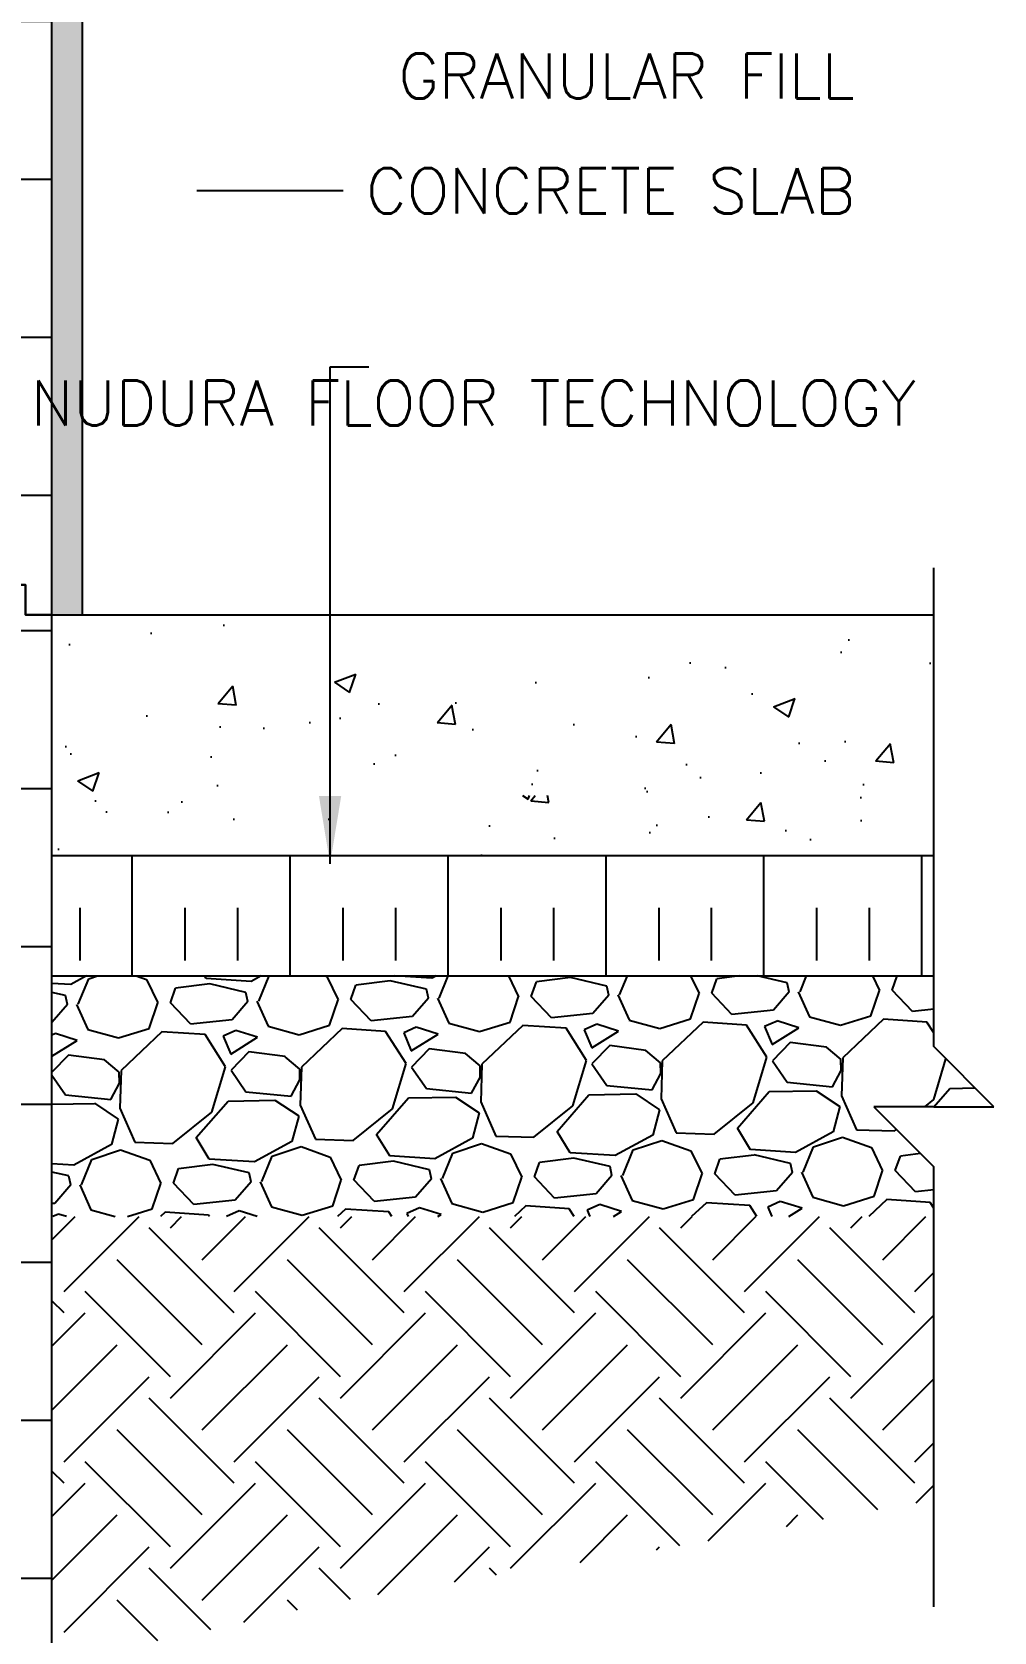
# Model space of a CAD drawing. Header units: inches. Extents: x -59.6 to -9.3, y 6.2 to 74.9.
# Drawn here: x -25.29 to -9.3, y 20.98 to 47.57 of the extents above; entities that cross this region are included whole.
import ezdxf
from ezdxf.enums import TextEntityAlignment as Align

# ---------------------------------------------------------------- set-up
doc = ezdxf.new("R2010")
doc.units = ezdxf.units.IN
doc.header["$LTSCALE"] = 2
doc.header["$MEASUREMENT"] = 0
doc.linetypes.add('DASHEDX2', pattern=[1.5, 1, -0.5])
for name, color, linetype in [('HATCH', 12, 'Continuous'), ('line25', 2, 'Continuous'), ('LINE50', 5, 'Continuous'), ('LINE9', 9, 'Continuous'), ('TEXT', 4, 'Continuous')]:
    doc.layers.add(name, color=color, linetype=linetype)
doc.styles.add('DIM', font='romans.shx', dxfattribs={"width": 0.7})
doc.styles.add('ROMANS', font='romans.shx', dxfattribs={"height": 1.125})
doc.dimstyles.new('ext_12', dxfattribs={"dimscale": 12, "dimtxt": 0.09375, "dimasz": 0.09375, "dimexe": 0.09375, "dimexo": 0.0625, "dimgap": 0.0625, "dimtad": 1, "dimdec": 1, "dimzin": 3, "dimdsep": 46, "dimlunit": 4, "dimtxsty": 'DIM', "dimcen": 0.09, "dimdle": 0.09375, "dimclrt": 4, "dimadec": 0, "dimazin": 0, "dimtfac": 1, "dimtdec": 1, "dimtmove": 2, "dimatfit": 3, "dimfxl": 1, "dimfrac": 2, "dimtolj": 1, "dimtzin": 0, "dimarcsym": 0})

msp = doc.modelspace()

# ---------------------------------------------------------------- hatches: boundary and pattern name
h = msp.add_hatch()
h.set_pattern_fill('AR-CONC', color=12, scale=0.02, style=0)
h.set_pattern_definition([(50, (-1264.601, -69.183), (3.6436934, -0.318782), [0.381, -4.191]), (355, (-1264.601, -69.183), (-0.704857, 3.821133), [0.3048, -3.3528]), (100.451, (-1264.2972, -69.2095), (2.93885, 3.502334), [0.3238, -3.5618]), (46.1842, (-1264.601, -68.167), (5.421581, -0.840847), [0.5715, -6.2865]), (96.6356, (-1264.149, -68.237), (4.748085, 4.948511), [0.4857, -5.3427]), (351.184, (-1264.601, -68.167), (4.748092, 4.948502), [0.4572, -5.0292]), (21, (-1264.093, -68.421), (3.0322976, -2.0453104), [0.381, -4.191]), (326, (-1264.093, -68.421), (1.236041, 3.683759), [0.3048, -3.3528]), (71.4514, (-1263.8402, -68.5913), (4.26833, 1.638457), [0.3238, -3.5618]), (37.5, (-1264.6009, -69.1829), (0.061772, 1.6911008), [0, -3.31216, 0, -3.4036, 0, -3.3655]), (7.5, (-1264.6009, -69.1829), (1.3363933, 2.0036115), [0, -1.94056, 0, -3.23596, 0, -1.2827]), (327.5, (-1265.7337, -69.1829), (2.7118119, -0.1145749), [0, -1.27, 0, -3.9624, 0, -5.2578]), (317.5, (-1266.2417, -69.183), (2.9625836, 0.50853), [0, -1.651, 0, -2.63144, 0, -3.7338])])
h.paths.add_polyline_path([(-23.626, 37.882), (-23.626, 35.14), (-23.626, 34.882), (-10.299, 34.882), (-10.299, 37.882)])
h.paths.add_polyline_path([(-23.626, 37.882), (-24.959, 37.882), (-24.959, 34.882), (-23.626, 34.882), (-23.626, 35.14)])
h = msp.add_hatch()
h.set_pattern_fill('AR-CONC', color=12, scale=0.5, style=0)
h.paths.add_polyline_path([(-23.626, 34.882), (-24.959, 34.882), (-24.959, 33.882), (-23.626, 33.882)])
h = msp.add_hatch()
h.set_pattern_fill('AR-CONC', color=12, scale=0.5, style=0)
h.paths.add_polyline_path([(-10.299, 33.882), (-10.299, 34.882), (-23.626, 34.882), (-23.626, 33.882)])
at = {"layer": 'HATCH'}
h = msp.add_hatch(dxfattribs=at)
h.set_pattern_fill('AR-SAND', color=256, scale=0.25, style=0)
h.paths.add_polyline_path([(-24.459, 73.882), (-24.959, 73.882), (-24.959, 55.882), (-24.959, 37.882), (-24.459, 37.882)])
h = msp.add_hatch(dxfattribs=at)
h.set_pattern_fill('INSUL', color=256, scale=7, style=0)
h.set_pattern_definition([(180, (2898.5772, -359.1271), (0, 2.625), []), (180, (2898.5772, -358.2521), (0, 2.625), [0.875, -0.875]), (180, (2898.5772, -357.3771), (0, 2.625), [0.875, -0.875])])
h.paths.add_polyline_path([(-24.959, 37.882), (-25.397, 37.882), (-25.397, 38.382), (-26.897, 38.382), (-26.897, 37.882), (-27.584, 37.882), (-27.584, 55.882), (-26.897, 55.882), (-26.897, 56.382), (-25.397, 56.382), (-25.397, 55.882), (-24.959, 55.882)])
h = msp.add_hatch(dxfattribs=at)
h.set_pattern_fill('INSUL', color=256, scale=7, style=0)
h.set_pattern_definition([(180, (2898.5772, -377.1271), (0, 2.625), []), (180, (2898.5772, -376.2521), (0, 2.625), [0.875, -0.875]), (180, (2898.5772, -375.3771), (0, 2.625), [0.875, -0.875])])
h.paths.add_polyline_path([(-24.959, 19.882), (-25.397, 19.882), (-25.397, 20.382), (-26.897, 20.382), (-26.897, 19.882), (-27.584, 19.882), (-27.584, 37.882), (-26.897, 37.882), (-26.897, 38.382), (-25.397, 38.382), (-25.397, 37.882), (-24.959, 37.882)])
h = msp.add_hatch(dxfattribs=at)
h.set_pattern_fill('INSUL', color=256, scale=7, angle=90, style=0)
h.set_pattern_definition([(270, (-4e-15, 62.7647), (-2.625, -2e-16), []), (270, (-0.875, 62.7647), (-2.625, -2e-16), [0.875, -0.875]), (270, (-1.75, 62.7647), (-2.625, -2e-16), [0.875, -0.875])])
h.paths.add_polyline_path([(-10.299, 33.882), (-10.299, 31.882), (-24.959, 31.882), (-24.959, 33.882)])

# ---------------------------------------------------------------- linework, layer by layer
for p, q in [((-24.646, 31.739), (-24.959, 31.758)), ((-24.383, 31.882), (-24.646, 31.739)), ((-24.521, 31.411), (-24.348, 31.834)), ((-24.348, 31.834), (-24.202, 31.882)), ((-23.561, 31.882), (-23.388, 31.821)), ((-23.388, 31.821), (-23.201, 31.434)), ((-22.991, 31.438), (-22.905, 31.679)), ((-22.336, 31.749), (-22.905, 31.679)), ((-22.397, 31.838), (-22.424, 31.882)), ((-21.647, 31.791), (-22.398, 31.838)), ((-21.734, 31.61), (-22.336, 31.749)), ((-21.479, 31.882), (-21.647, 31.791)), ((-21.521, 31.463), (-21.35, 31.882)), ((-20.415, 31.882), (-20.388, 31.873)), ((-20.388, 31.873), (-20.201, 31.486)), ((-19.991, 31.49), (-19.905, 31.731)), ((-19.336, 31.801), (-19.905, 31.731)), ((-18.734, 31.662), (-19.337, 31.801)), ((-18.647, 31.844), (-19.267, 31.882)), ((-18.701, 31.512), (-18.734, 31.662)), ((-18.576, 31.882), (-18.647, 31.843)), ((-18.522, 31.515), (-18.372, 31.882)), ((-17.368, 31.882), (-17.202, 31.538)), ((-16.992, 31.542), (-16.906, 31.784)), ((-16.337, 31.854), (-16.906, 31.784)), ((-15.735, 31.714), (-16.337, 31.854)), ((-15.702, 31.565), (-15.734, 31.714)), ((-15.522, 31.568), (-15.394, 31.882)), ((-14.343, 31.882), (-14.202, 31.591)), ((-13.992, 31.595), (-13.906, 31.836)), ((-13.529, 31.882), (-13.906, 31.836)), ((-12.735, 31.767), (-13.235, 31.882)), ((-12.702, 31.617), (-12.735, 31.766)), ((-12.522, 31.62), (-12.415, 31.882)), ((-11.318, 31.882), (-11.203, 31.643)), ((-10.993, 31.647), (-10.909, 31.882)), ((-10.656, 31.293), (-10.993, 31.647)), ((-24.733, 31.557), (-24.959, 31.61)), ((-24.701, 31.408), (-24.959, 31.11)), ((-24.701, 31.408), (-24.733, 31.557)), ((-24.551, 31.41), (-24.363, 30.994)), ((-23.343, 31.011), (-23.201, 31.434)), ((-22.655, 31.084), (-22.991, 31.438)), ((-21.701, 31.46), (-21.966, 31.155)), ((-21.701, 31.46), (-21.734, 31.609)), ((-21.551, 31.463), (-21.364, 31.046)), ((-20.344, 31.064), (-20.201, 31.486)), ((-19.655, 31.136), (-19.991, 31.49)), ((-18.701, 31.512), (-18.966, 31.208)), ((-18.552, 31.515), (-18.364, 31.098)), ((-17.344, 31.116), (-17.202, 31.539)), ((-16.656, 31.189), (-16.992, 31.543)), ((-15.702, 31.565), (-15.967, 31.26)), ((-15.552, 31.567), (-15.365, 31.151)), ((-14.345, 31.168), (-14.202, 31.591)), ((-13.656, 31.241), (-13.992, 31.595)), ((-12.702, 31.617), (-12.967, 31.312)), ((-12.553, 31.62), (-12.365, 31.203)), ((-11.345, 31.221), (-11.203, 31.643)), ((-21.966, 31.155), (-22.655, 31.083)), ((-18.966, 31.208), (-19.655, 31.136)), ((-17.852, 30.957), (-17.344, 31.116)), ((-15.967, 31.26), (-16.656, 31.188)), ((-15.365, 31.15), (-14.852, 31.009)), ((-14.852, 31.009), (-14.345, 31.168)), ((-12.967, 31.312), (-13.656, 31.24)), ((-12.904, 31.133), (-13.112, 31.04)), ((-12.542, 31.02), (-12.904, 31.134)), ((-12.365, 31.203), (-11.853, 31.062)), ((-11.852, 31.062), (-11.345, 31.221)), ((-11.134, 31.164), (-11.813, 30.522)), ((-10.413, 31.117), (-11.134, 31.164)), ((-10.299, 31.33), (-10.656, 31.293)), ((-10.299, 30.937), (-10.413, 31.117)), ((-24.902, 30.924), (-24.959, 30.898)), ((-24.54, 30.81), (-24.902, 30.924)), ((-24.363, 30.993), (-23.851, 30.852)), ((-23.851, 30.852), (-23.343, 31.011)), ((-23.132, 30.955), (-23.811, 30.313)), ((-22.411, 30.907), (-23.132, 30.955)), ((-22.072, 30.373), (-22.411, 30.908)), ((-21.903, 30.976), (-22.111, 30.883)), ((-22.111, 30.883), (-21.986, 30.585)), ((-21.986, 30.585), (-21.541, 30.863)), ((-21.54, 30.863), (-21.903, 30.976)), ((-21.364, 31.046), (-20.851, 30.905)), ((-20.851, 30.905), (-20.344, 31.064)), ((-20.133, 31.007), (-20.812, 30.365)), ((-19.412, 30.96), (-20.133, 31.007)), ((-19.072, 30.426), (-19.412, 30.96)), ((-18.903, 31.029), (-19.111, 30.935)), ((-19.111, 30.935), (-18.986, 30.637)), ((-18.986, 30.637), (-18.541, 30.915)), ((-18.541, 30.915), (-18.903, 31.029)), ((-18.364, 31.098), (-17.852, 30.957)), ((-17.133, 31.06), (-17.812, 30.418)), ((-16.412, 31.012), (-17.133, 31.06)), ((-16.073, 30.478), (-16.412, 31.012)), ((-15.904, 31.081), (-16.112, 30.987)), ((-16.112, 30.987), (-15.987, 30.69)), ((-15.987, 30.69), (-15.541, 30.967)), ((-15.541, 30.967), (-15.903, 31.081)), ((-14.134, 31.112), (-14.813, 30.47)), ((-13.413, 31.064), (-14.134, 31.112)), ((-13.073, 30.531), (-13.412, 31.065)), ((-13.112, 31.04), (-12.987, 30.742)), ((-12.987, 30.742), (-12.542, 31.02)), ((-24.959, 30.549), (-24.54, 30.81)), ((-21.686, 30.62), (-21.981, 30.315)), ((-21.085, 30.541), (-21.686, 30.62)), ((-18.687, 30.672), (-18.982, 30.367)), ((-18.085, 30.593), (-18.687, 30.673)), ((-17.841, 30.387), (-18.085, 30.593)), ((-15.687, 30.725), (-15.982, 30.42)), ((-15.086, 30.645), (-15.687, 30.725)), ((-14.842, 30.439), (-15.085, 30.645)), ((-12.688, 30.777), (-12.982, 30.472)), ((-12.086, 30.698), (-12.688, 30.777)), ((-11.842, 30.492), (-12.086, 30.697)), ((-24.686, 30.568), (-24.959, 30.285)), ((-24.084, 30.488), (-24.686, 30.568)), ((-23.84, 30.282), (-24.084, 30.488)), ((-22.299, 29.619), (-22.072, 30.373)), ((-20.841, 30.335), (-21.085, 30.54)), ((-20.838, 30.155), (-20.841, 30.335)), ((-20.812, 30.365), (-20.831, 29.735)), ((-19.299, 29.672), (-19.073, 30.426)), ((-18.982, 30.367), (-18.735, 30.012)), ((-17.839, 30.207), (-17.842, 30.387)), ((-17.812, 30.418), (-17.831, 29.787)), ((-16.3, 29.724), (-16.073, 30.478)), ((-15.982, 30.42), (-15.736, 30.064)), ((-14.839, 30.26), (-14.842, 30.44)), ((-14.813, 30.47), (-14.832, 29.84)), ((-13.3, 29.776), (-13.073, 30.53)), ((-12.982, 30.472), (-12.736, 30.116)), ((-11.839, 30.312), (-11.843, 30.492)), ((-11.813, 30.523), (-11.832, 29.892)), ((-10.301, 29.829), (-10.097, 30.507)), ((-24.959, 30.232), (-24.734, 29.907)), ((-23.983, 29.83), (-23.838, 30.103)), ((-23.838, 30.103), (-23.841, 30.282)), ((-23.811, 30.313), (-23.83, 29.683)), ((-21.981, 30.315), (-21.735, 29.959)), ((-20.983, 29.882), (-20.838, 30.155)), ((-17.984, 29.935), (-17.838, 30.207)), ((-15.736, 30.064), (-14.984, 29.987)), ((-14.984, 29.987), (-14.839, 30.26)), ((-12.736, 30.116), (-11.985, 30.039)), ((-11.985, 30.039), (-11.839, 30.312)), ((-24.734, 29.907), (-23.983, 29.83)), ((-22.562, 29.195), (-22.032, 29.804)), ((-22.032, 29.804), (-21.252, 29.818)), ((-21.735, 29.959), (-20.983, 29.882)), ((-21.252, 29.818), (-20.858, 29.555)), ((-19.562, 29.247), (-19.033, 29.856)), ((-19.033, 29.856), (-18.253, 29.87)), ((-18.735, 30.011), (-17.984, 29.935)), ((-18.253, 29.87), (-17.858, 29.607)), ((-17.831, 29.788), (-17.582, 29.222)), ((-16.563, 29.299), (-16.033, 29.909)), ((-16.033, 29.909), (-15.253, 29.922)), ((-15.253, 29.923), (-14.859, 29.659)), ((-14.832, 29.84), (-14.582, 29.274)), ((-13.563, 29.352), (-13.034, 29.961)), ((-13.034, 29.961), (-12.254, 29.975)), ((-12.254, 29.975), (-11.859, 29.712)), ((-11.832, 29.892), (-11.583, 29.327)), ((-10.45, 29.709), (-10.301, 29.829)), ((-10.299, 29.709), (-10.034, 30.013)), ((-10.034, 30.013), (-9.611, 30.021)), ((-24.959, 29.753), (-24.252, 29.765)), ((-24.252, 29.766), (-23.857, 29.502)), ((-23.831, 29.683), (-23.581, 29.117)), ((-22.95, 29.098), (-22.299, 29.619)), ((-20.858, 29.554), (-20.97, 29.132)), ((-20.831, 29.735), (-20.581, 29.17)), ((-19.95, 29.15), (-19.299, 29.672)), ((-17.858, 29.607), (-17.971, 29.185)), ((-16.951, 29.203), (-16.3, 29.724)), ((-14.858, 29.659), (-14.971, 29.237)), ((-13.951, 29.255), (-13.3, 29.776)), ((-11.859, 29.711), (-11.972, 29.289)), ((-23.857, 29.502), (-23.97, 29.08)), ((-16.346, 28.943), (-16.562, 29.299)), ((-14.582, 29.274), (-13.951, 29.255)), ((-13.346, 28.995), (-13.563, 29.352)), ((-11.972, 29.289), (-12.596, 28.948)), ((-11.582, 29.326), (-10.952, 29.307)), ((-10.952, 29.307), (-10.921, 29.331)), ((-23.97, 29.08), (-24.594, 28.739)), ((-24.296, 28.834), (-23.818, 28.993)), ((-23.818, 28.993), (-23.335, 28.821)), ((-23.58, 29.117), (-22.95, 29.098)), ((-22.345, 28.838), (-22.561, 29.195)), ((-20.97, 29.132), (-21.594, 28.791)), ((-21.296, 28.887), (-20.819, 29.045)), ((-20.819, 29.045), (-20.336, 28.873)), ((-20.581, 29.169), (-19.95, 29.15)), ((-19.345, 28.891), (-19.562, 29.247)), ((-17.971, 29.185), (-18.595, 28.844)), ((-18.296, 28.939), (-17.819, 29.097)), ((-17.819, 29.097), (-17.336, 28.926)), ((-17.581, 29.221), (-16.951, 29.202)), ((-14.971, 29.237), (-15.595, 28.896)), ((-15.47, 28.568), (-15.297, 28.991)), ((-15.297, 28.991), (-14.82, 29.15)), ((-14.82, 29.15), (-14.337, 28.978)), ((-12.596, 28.949), (-13.347, 28.996)), ((-12.47, 28.621), (-12.297, 29.044)), ((-12.297, 29.044), (-11.82, 29.202)), ((-11.82, 29.202), (-11.337, 29.031)), ((-11.337, 29.03), (-11.15, 28.644)), ((-24.594, 28.739), (-24.959, 28.762)), ((-24.468, 28.411), (-24.296, 28.834)), ((-23.335, 28.821), (-23.148, 28.434)), ((-22.284, 28.749), (-22.853, 28.679)), ((-21.594, 28.792), (-22.345, 28.839)), ((-21.681, 28.61), (-22.284, 28.749)), ((-21.469, 28.464), (-21.296, 28.887)), ((-20.336, 28.873), (-20.149, 28.487)), ((-19.939, 28.49), (-19.853, 28.732)), ((-19.284, 28.802), (-19.853, 28.732)), ((-18.595, 28.844), (-19.346, 28.891)), ((-18.682, 28.662), (-19.284, 28.802)), ((-18.469, 28.516), (-18.297, 28.939)), ((-17.336, 28.926), (-17.149, 28.539)), ((-16.939, 28.543), (-16.854, 28.784)), ((-16.285, 28.854), (-16.853, 28.784)), ((-15.595, 28.896), (-16.346, 28.943)), ((-15.682, 28.715), (-16.285, 28.854)), ((-14.337, 28.978), (-14.15, 28.591)), ((-13.94, 28.595), (-13.854, 28.837)), ((-13.285, 28.906), (-13.854, 28.836)), ((-12.683, 28.767), (-13.285, 28.907)), ((-12.65, 28.617), (-12.683, 28.767)), ((-10.94, 28.647), (-10.855, 28.889)), ((-10.52, 28.93), (-10.854, 28.889)), ((-24.681, 28.558), (-24.959, 28.622)), ((-24.648, 28.408), (-24.681, 28.557)), ((-22.938, 28.438), (-22.853, 28.68)), ((-21.649, 28.46), (-21.913, 28.156)), ((-21.649, 28.46), (-21.681, 28.61)), ((-21.499, 28.463), (-21.311, 28.046)), ((-20.292, 28.064), (-20.149, 28.487)), ((-19.603, 28.137), (-19.939, 28.491)), ((-18.649, 28.513), (-18.914, 28.208)), ((-18.649, 28.513), (-18.682, 28.662)), ((-18.499, 28.515), (-18.312, 28.099)), ((-17.292, 28.117), (-17.149, 28.539)), ((-16.603, 28.189), (-16.939, 28.543)), ((-15.65, 28.565), (-15.914, 28.261)), ((-15.65, 28.565), (-15.682, 28.715)), ((-15.5, 28.568), (-15.312, 28.151)), ((-14.293, 28.169), (-14.15, 28.591)), ((-13.604, 28.241), (-13.94, 28.596)), ((-12.65, 28.618), (-12.915, 28.313)), ((-12.5, 28.62), (-12.313, 28.203)), ((-11.293, 28.221), (-11.15, 28.644)), ((-10.604, 28.294), (-10.94, 28.648)), ((-24.648, 28.408), (-24.913, 28.103)), ((-24.498, 28.411), (-24.311, 27.994)), ((-23.291, 28.012), (-23.148, 28.434)), ((-22.602, 28.084), (-22.938, 28.438)), ((-18.914, 28.208), (-19.603, 28.136)), ((-15.914, 28.261), (-16.603, 28.189)), ((-12.915, 28.313), (-13.604, 28.241)), ((-12.313, 28.203), (-11.8, 28.062)), ((-11.8, 28.062), (-11.293, 28.221)), ((-10.299, 28.325), (-10.604, 28.293)), ((-24.913, 28.103), (-24.959, 28.099)), ((-24.85, 27.924), (-24.943, 27.882)), ((-24.715, 27.882), (-24.85, 27.925)), ((-24.311, 27.994), (-23.906, 27.882)), ((-23.704, 27.882), (-23.291, 28.012)), ((-23.08, 27.955), (-23.157, 27.882)), ((-22.359, 27.908), (-23.08, 27.955)), ((-21.913, 28.156), (-22.602, 28.084)), ((-21.85, 27.977), (-22.059, 27.883)), ((-21.549, 27.882), (-21.85, 27.977)), ((-21.311, 28.046), (-20.799, 27.905)), ((-20.799, 27.905), (-20.291, 28.064)), ((-20.08, 28.008), (-20.213, 27.882)), ((-19.36, 27.96), (-20.08, 28.008)), ((-19.31, 27.882), (-19.359, 27.96)), ((-18.851, 28.029), (-19.059, 27.936)), ((-19.059, 27.936), (-19.037, 27.882)), ((-18.489, 27.916), (-18.851, 28.029)), ((-18.312, 28.099), (-17.799, 27.957)), ((-17.799, 27.957), (-17.292, 28.116)), ((-17.081, 28.06), (-17.269, 27.882)), ((-16.36, 28.013), (-17.081, 28.06)), ((-16.277, 27.882), (-16.36, 28.013)), ((-15.851, 28.082), (-16.06, 27.988)), ((-16.06, 27.988), (-16.015, 27.882)), ((-15.489, 27.968), (-15.851, 28.082)), ((-15.626, 27.882), (-15.489, 27.968)), ((-15.312, 28.151), (-14.8, 28.01)), ((-14.8, 28.01), (-14.292, 28.169)), ((-14.081, 28.112), (-14.325, 27.882)), ((-13.36, 28.065), (-14.081, 28.112)), ((-13.244, 27.882), (-13.36, 28.065)), ((-12.852, 28.134), (-13.06, 28.04)), ((-13.06, 28.04), (-12.994, 27.882)), ((-12.49, 28.02), (-12.852, 28.134)), ((-12.711, 27.882), (-12.49, 28.02)), ((-11.082, 28.165), (-11.381, 27.882)), ((-10.361, 28.117), (-11.082, 28.165)), ((-10.299, 28.02), (-10.361, 28.118)), ((-24.959, 27.495), (-24.572, 27.882)), ((-24.758, 26.635), (-23.511, 27.882)), ((-21.93, 26.281), (-23.344, 27.696)), ((-22.991, 27.696), (-22.804, 27.882)), ((-22.46, 27.165), (-21.743, 27.882)), ((-22.342, 27.882), (-22.359, 27.908)), ((-22.059, 27.883), (-22.058, 27.882)), ((-21.93, 26.635), (-20.683, 27.882)), ((-19.102, 26.281), (-20.516, 27.696)), ((-20.162, 27.696), (-19.975, 27.882)), ((-19.632, 27.165), (-18.915, 27.882)), ((-19.102, 26.635), (-17.854, 27.882)), ((-18.542, 27.882), (-18.489, 27.916)), ((-16.273, 26.281), (-17.687, 27.696)), ((-17.334, 27.696), (-17.147, 27.882)), ((-16.803, 27.165), (-16.086, 27.882)), ((-16.273, 26.635), (-15.026, 27.882)), ((-13.445, 26.281), (-14.859, 27.696)), ((-14.505, 27.696), (-14.319, 27.882)), ((-13.975, 27.165), (-13.258, 27.882)), ((-13.445, 26.635), (-12.197, 27.882)), ((-10.616, 26.281), (-12.03, 27.696)), ((-11.677, 27.696), (-11.49, 27.882)), ((-11.147, 27.165), (-10.43, 27.882)), ((-22.46, 25.751), (-23.874, 27.165)), ((-19.632, 25.751), (-21.046, 27.165)), ((-16.803, 25.751), (-18.218, 27.165)), ((-13.975, 25.751), (-15.389, 27.165)), ((-11.147, 25.751), (-12.561, 27.165)), ((-10.616, 26.635), (-10.299, 26.952)), ((-22.991, 25.221), (-24.405, 26.635)), ((-20.162, 25.221), (-21.576, 26.635)), ((-17.334, 25.221), (-18.748, 26.635)), ((-14.505, 25.221), (-15.92, 26.635)), ((-11.677, 25.221), (-13.091, 26.635)), ((-24.758, 26.281), (-24.959, 26.482)), ((-24.959, 25.727), (-24.405, 26.281)), ((-22.991, 24.867), (-21.576, 26.281)), ((-20.162, 24.867), (-18.748, 26.281)), ((-17.334, 24.867), (-15.92, 26.281)), ((-14.505, 24.867), (-13.091, 26.281)), ((-11.677, 24.867), (-10.299, 26.245)), ((-24.959, 24.666), (-23.874, 25.751)), ((-22.46, 24.337), (-21.046, 25.751)), ((-19.632, 24.337), (-18.218, 25.751)), ((-16.803, 24.337), (-15.389, 25.751)), ((-13.975, 24.337), (-12.561, 25.751)), ((-24.758, 23.807), (-23.344, 25.221)), ((-21.93, 23.807), (-20.516, 25.221)), ((-19.102, 23.807), (-17.687, 25.221)), ((-16.273, 23.807), (-14.859, 25.221)), ((-13.445, 23.807), (-12.03, 25.221)), ((-11.147, 24.337), (-10.299, 25.185)), ((-21.93, 23.453), (-23.344, 24.867)), ((-19.102, 23.453), (-20.516, 24.867)), ((-16.273, 23.453), (-17.687, 24.867)), ((-13.445, 23.453), (-14.859, 24.867)), ((-10.616, 23.453), (-12.03, 24.867)), ((-22.46, 22.923), (-23.874, 24.337)), ((-19.632, 22.923), (-21.046, 24.337)), ((-16.803, 22.923), (-18.218, 24.337)), ((-13.975, 22.923), (-15.389, 24.337)), ((-11.232, 23.009), (-12.561, 24.337)), ((-10.616, 23.807), (-10.299, 24.124)), ((-22.991, 22.392), (-24.405, 23.807)), ((-20.162, 22.392), (-21.576, 23.807)), ((-17.334, 22.392), (-18.748, 23.807)), ((-14.522, 22.41), (-15.92, 23.807)), ((-12.131, 22.846), (-13.091, 23.807)), ((-24.758, 23.453), (-24.959, 23.654)), ((-24.959, 22.898), (-24.405, 23.453)), ((-22.991, 22.039), (-21.576, 23.453)), ((-20.162, 22.039), (-18.748, 23.453)), ((-17.334, 22.039), (-15.92, 23.453)), ((-14.05, 22.495), (-13.091, 23.453)), ((-10.592, 23.124), (-10.299, 23.417)), ((-24.959, 21.838), (-23.874, 22.923)), ((-22.46, 21.508), (-21.046, 22.923)), ((-19.541, 21.599), (-18.218, 22.923)), ((-16.177, 22.135), (-15.389, 22.923)), ((-12.751, 22.733), (-12.561, 22.923)), ((-24.758, 20.978), (-23.344, 22.392)), ((-21.767, 21.141), (-20.516, 22.392)), ((-18.269, 21.811), (-17.687, 22.392)), ((-14.909, 22.342), (-14.859, 22.392)), ((-22.319, 21.014), (-23.344, 22.039)), ((-19.994, 21.517), (-20.516, 22.039)), ((-17.569, 21.92), (-17.687, 22.039)), ((-23.2, 20.834), (-23.874, 21.508)), ((-20.879, 21.342), (-21.046, 21.508))]:
    msp.add_line(p, q, dxfattribs=at)
at = {"layer": 'line25'}
for p, q in [((-24.959, 33.882), (-10.299, 33.882)), ((-24.959, 31.882), (-10.299, 31.882)), ((-24.959, 31.882), (-10.299, 31.882))]:
    msp.add_line(p, q, dxfattribs=at)
at = {"layer": 'LINE50'}
for p, q in [((-24.959, 37.882), (-24.959, 55.882)), ((-24.959, 19.882), (-24.959, 37.882)), ((-24.959, 37.882), (-10.299, 37.882)), ((-24.959, 31.882), (-10.299, 31.882))]:
    msp.add_line(p, q, dxfattribs=at)
for points in [[(-24.959, 37.882), (-25.397, 37.882), (-25.397, 38.382), (-26.897, 38.382), (-26.897, 37.882), (-27.584, 37.882)], [(-27.584, 37.882), (-26.897, 37.882), (-26.897, 38.382), (-25.397, 38.382), (-25.397, 37.882), (-24.959, 37.882)]]:
    msp.add_lwpolyline(points, dxfattribs=at)
at = {"layer": 'LINE9'}
for p, q in [((-24.459, 73.882), (-24.459, 37.882)), ((-10.299, 30.709), (-10.299, 38.666)), ((-9.299, 29.709), (-10.299, 30.709)), ((-10.299, 29.709), (-11.299, 29.709)), ((-11.299, 29.709), (-10.299, 28.709)), ((-10.299, 29.709), (-9.299, 29.709)), ((-10.299, 21.396), (-10.299, 28.709))]:
    msp.add_line(p, q, dxfattribs=at)
at = {"layer": 'TEXT'}
msp.add_line((-20.116, 44.933), (-22.552, 44.933), dxfattribs=at)
for points in [[(-23.626, 31.488, 0, 0.36, 0), (-23.626, 32.568, 0, 0, 0), (-23.626, 46.898, 0, 0, 0), (-19.56, 46.898, 0, 0, 0)], [(-22.552, 37.642, 0, 0.36, 0), (-22.552, 38.722, 0, 0, 0), (-22.552, 44.933, 0, 0, 0)]]:
    msp.add_lwpolyline(points, format="xyseb", dxfattribs=at)

# ---------------------------------------------------------------- texts
at = {"layer": 'TEXT', "style": 'ROMANS'}
for s, p in [(' GRANULAR FILL', (-19.716, 46.842)), (' CONCRETE SLAB', (-20.251, 44.933))]:
    msp.add_text(s, height=0.75, dxfattribs=at).set_placement(p, align=Align.MIDDLE_LEFT)
at = {"layer": 'TEXT', "linetype": 'DASHEDX2', "insert": (-10.593, 41.406), "char_height": 0.75, "width": 15.3273, "attachment_point": 6, "style": 'ROMANS'}
msp.add_mtext('NUDURA FLOOR TECHNOLOGY', dxfattribs=at)

# ---------------------------------------------------------------- leaders
at = {"layer": 'TEXT'}
msp.add_leader([(-20.336, 33.747), (-20.336, 42.007), (-19.693, 42.007)], dimstyle='ext_12', override={"dimgap": 0.0625, "dimtad": 0}, dxfattribs=at)

doc.saveas('drawing.dxf')
